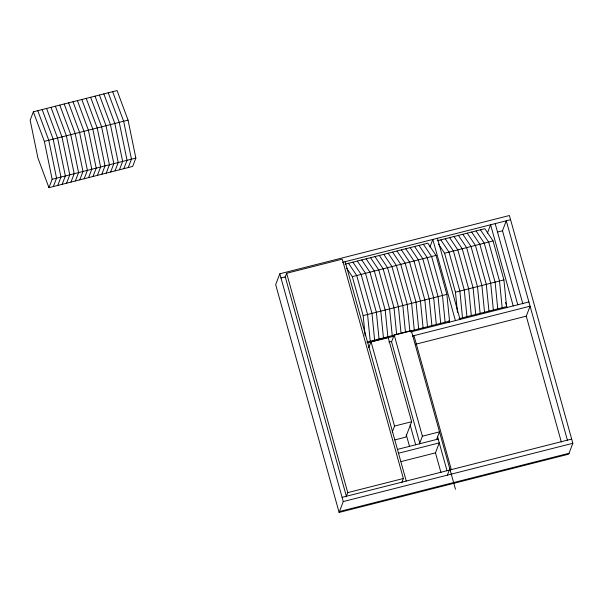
<?xml version="1.0" encoding="UTF-8"?>
<svg xmlns="http://www.w3.org/2000/svg" width="603" height="603" viewBox="0 0 603 603"><rect width="100%" height="100%" fill="white"/><g stroke="black" fill="none" stroke-linecap="round" stroke-linejoin="round"><path stroke-width="0.9" d="M33.346 111.811L30.15 120.185L37.951 158.122L48.949 187.676L132.66 166.436L135.856 158.061L128.055 120.125L117.057 90.563L33.346 111.811L44.351 141.366L52.152 179.302L48.949 187.676M53.358 186.561L56.554 178.187L48.753 140.25L37.755 110.688M57.76 185.445L60.963 177.071L53.162 139.135L42.157 109.573M62.169 184.322L65.365 175.948L57.564 138.012L46.567 108.457M66.571 183.206L69.775 174.832L61.973 136.896L50.969 107.334M70.981 182.091L74.177 173.717L66.375 135.781L55.378 106.218M75.383 180.968L78.586 172.594L70.785 134.657L59.78 105.103M79.792 179.852L82.988 171.478L75.187 133.542L64.189 103.98M84.194 178.737L87.397 170.363L79.596 132.426L68.591 102.864M88.603 177.614L91.799 169.239L83.998 131.303L73.001 101.749M93.005 176.498L96.209 168.124L88.407 130.188L77.403 100.626M97.415 175.383L100.611 167.008L92.809 129.072L81.812 99.51M101.817 174.259L105.02 165.885L97.219 127.949L86.214 98.395M106.226 173.144L109.422 164.77L101.621 126.834L90.623 97.271M110.628 172.028L113.831 163.654L106.03 125.718L95.025 96.156M115.037 170.905L118.233 162.531L110.432 124.595L99.435 95.04M119.439 169.79L122.643 161.416L114.841 123.479L103.837 93.917M123.849 168.674L127.045 160.3L119.243 122.364L108.246 92.802M128.251 167.551L131.454 159.177L123.653 121.241L112.648 91.686M279.822 273.785L275.669 284.661L339.112 512.437L568.697 454.172L572.85 443.288L509.407 215.52L279.822 273.785L343.265 501.553L339.112 512.437M285.031 277.516L286.651 273.265L342.255 259.154L403.362 478.511L401.741 482.762M368.742 347.697L371.033 341.705L388.136 337.363L411.638 421.731L405.751 437.145L394.95 439.889M391.566 341.811L394.189 334.944L411.299 330.602L455.476 489.214M429.954 246.929L432.811 239.444L455.416 320.6M346.13 496.872L347.758 492.621L286.651 273.265M392.244 432.065L394.528 426.072L371.033 341.705M487.428 233.09L490.601 224.783L513.206 305.932M419.439 443.914L422.386 436.188L394.189 334.944M522.831 303.806L502.487 230.768L506.294 220.796L567.4 440.16M436.549 439.572L439.497 431.846L422.386 436.188M440.966 472.601L435.464 452.861L439.27 442.888L398.508 453.237M447.366 475.134L449.793 468.787M561.318 441.984L526.268 316.16L530.082 306.188L412.271 336.082M44.351 141.366L128.055 120.125M52.152 179.302L135.856 158.061M280.99 277.975L285.272 276.89L346.371 496.254M342.587 262.343L510.575 219.711M344.991 264.189L427.821 243.167L436.014 255.401L446.868 294.37L449.529 321.105L401.945 333.18M437.281 240.77L484.865 228.695L493.058 240.921L503.912 279.89L506.573 306.633L458.989 318.708M497.354 232.072L502.487 230.768M346.672 268.237L352.31 276.641L436.014 255.401M438.449 244.049L444.599 253.222L493.058 240.921M365.177 335.894L363.164 315.61L446.868 294.37M457.466 312.475L455.453 292.191L503.912 279.89M366.699 342.127L396.661 334.522L394 307.786L383.146 268.817L374.953 256.584M397.543 334.303L401.063 333.406L398.41 306.671L387.556 267.702L379.355 255.468M367.755 342.843L394.234 336.127M410.673 331.952L528.899 301.952M388.867 342.022L391.43 341.373L419.929 443.695M415.618 344.245L526.268 316.16M394.528 426.072L411.638 421.731M397.437 449.401L438.208 439.059M401.04 461.596L435.464 452.861M347.758 492.621L403.362 478.511M342.097 497.339L571.674 439.074M343.265 501.553L572.85 443.288M339.459 511.525L569.044 453.268M480.455 229.811L488.656 242.044L499.51 281.013L502.163 307.749M476.053 230.926L484.247 243.16L495.101 282.129L497.761 308.864M471.644 232.049L479.845 244.275L490.699 283.244L493.352 309.987M467.242 233.165L475.435 245.398L486.289 284.367L488.95 311.103M462.833 234.281L471.033 246.514L481.887 285.483L484.541 312.218M458.431 235.404L466.624 247.629L477.478 286.598L480.139 313.341M454.021 236.519L462.222 248.753L473.076 287.721L475.729 314.457M449.619 237.635L457.813 249.868L468.667 288.837L471.327 315.573M445.21 238.758L453.411 250.984L464.265 289.953L466.918 316.696M440.808 239.873L449.001 252.107L459.855 291.076L462.516 317.811M423.412 244.29L431.612 256.516L442.466 295.485L445.12 322.228M419.01 245.406L427.203 257.639L438.057 296.608L440.718 323.344M414.6 246.521L422.801 258.755L433.655 297.724L436.308 324.459M410.198 247.645L418.392 259.87L429.246 298.839L431.906 325.582M405.789 248.76L413.99 260.993L424.844 299.962L427.497 326.698M401.387 249.876L409.58 262.109L420.434 301.078L423.095 327.813M396.978 250.999L405.178 263.225L416.032 302.193L418.686 328.937M392.576 252.114L400.769 264.348L411.623 303.317L414.284 330.052M388.166 253.23L396.367 265.463L407.221 304.432L409.874 331.168M383.764 254.353L391.958 266.579L402.812 305.548L405.472 332.291M370.544 257.707L378.744 269.933L389.598 308.902L392.252 335.645M366.142 258.823L374.335 271.056L385.189 310.025L387.85 336.76M361.732 259.938L369.933 272.172L380.787 311.14L383.44 337.876M357.33 261.061L365.524 273.287L376.378 312.256L379.038 338.999M352.921 262.177L361.122 274.41L371.976 313.379L374.629 340.115M348.519 263.292L356.712 275.526L367.566 314.495L370.227 341.23M495.176 223.623L517.781 304.771M505.631 302.382L507.138 307.794M444.599 253.222L455.453 292.191M437.439 238.275L460.044 319.424M448.843 320.653L449.348 322.462M413.982 335.652L451.3 469.624M437.446 436.338L447.019 470.709M410.108 424.859L415.655 444.78M406.294 434.831L409.573 446.604M352.31 276.641L363.164 315.61M345.15 261.694L406.256 481.051"/></g></svg>
